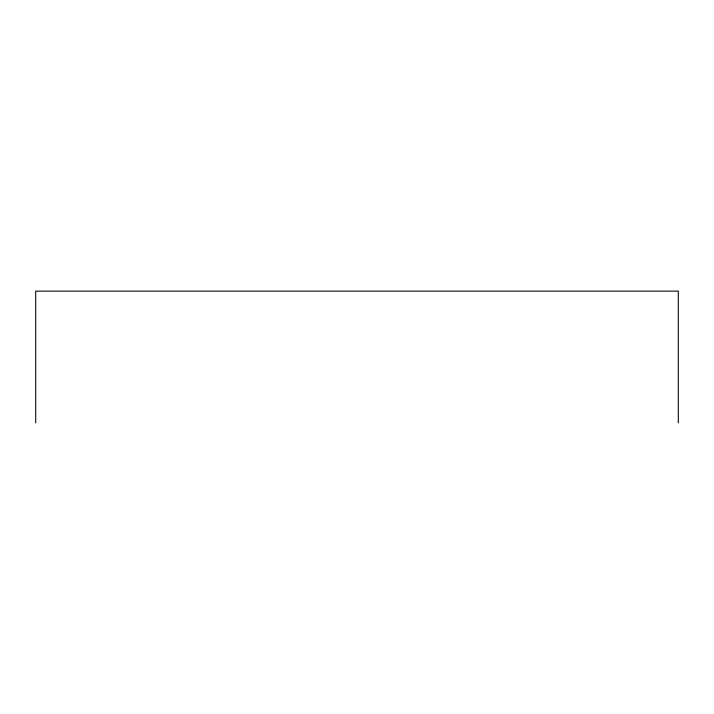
<?xml version="1.0" encoding="UTF-8"?>
<svg xmlns="http://www.w3.org/2000/svg" width="714" height="714" viewBox="0 0 714 714"><rect width="100%" height="100%" fill="white"/><g stroke="black" fill="none" stroke-linecap="round" stroke-linejoin="round"><path stroke-width="1.07" d="M678.3 422.866L678.3 291.133L35.7 291.133L35.7 422.866"/></g></svg>
